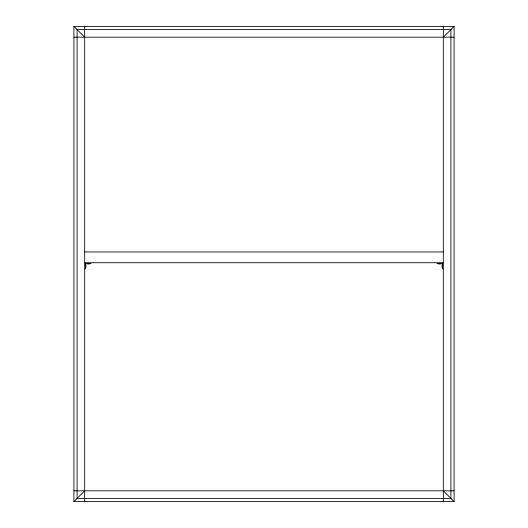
<?xml version="1.0" encoding="UTF-8"?>
<svg xmlns="http://www.w3.org/2000/svg" width="528" height="528" viewBox="0 0 528 528"><rect width="100%" height="100%" fill="white"/><g stroke="black" fill="none" stroke-linecap="round" stroke-linejoin="round"><path stroke-width="0.79" d="M443.309 37.171L454.08 26.4L73.92 26.4L73.92 501.6L454.08 501.6L454.08 26.4M73.92 501.6L84.691 490.829M73.92 37.171L454.08 37.171M84.691 251.962L443.309 251.962M84.691 262.733L443.309 262.733M91.027 263.525L85.483 263.525L85.483 269.069M436.973 263.525L442.517 263.525L442.517 269.069M86.671 263.921L88.057 263.921L88.057 263.525M89.839 263.921L88.453 263.921L88.453 263.525M438.161 263.921L439.547 263.921L439.547 263.525M441.329 263.921L439.943 263.921L439.943 263.525M85.483 266.099L85.879 266.099L85.879 264.713M442.517 266.099L442.121 266.099L442.121 264.713M85.483 266.495L85.879 266.495L85.879 267.881M442.517 266.495L442.121 266.495L442.121 267.881M73.92 490.829L454.08 490.829M73.92 26.4L84.691 37.171M443.309 490.829L454.08 501.6M443.309 26.4L443.309 501.6M84.691 26.4L84.691 501.6M450.912 29.568L77.088 29.568L77.088 498.432L450.912 498.432L450.912 29.568"/></g></svg>
